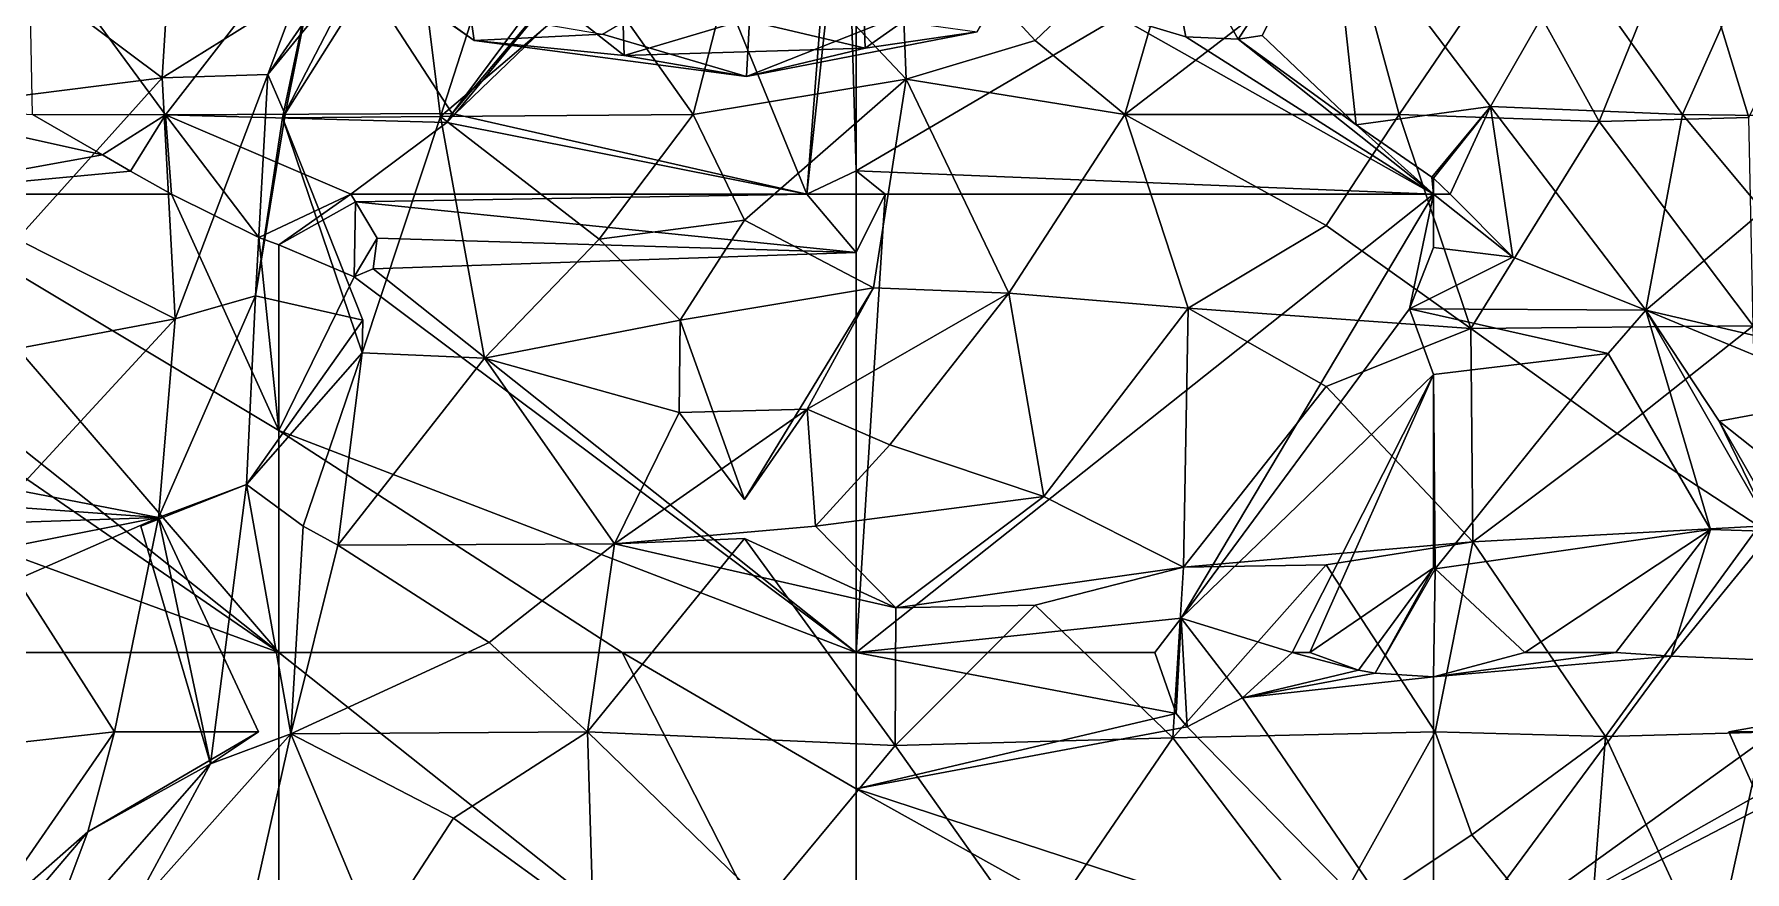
# Model space of a CAD drawing. Extents: x 290034 to 295698, y 4553723 to 4561693.
# Drawn here: x 291748.8 to 291897, y 4554012.7 to 4554085.2 of the extents above; entities that cross this region are included whole.
import ezdxf

# ---------------------------------------------------------------- set-up
doc = ezdxf.new("R2010")
doc.units = 0
doc.layers.add('Au_ppm_Pref_-_0_2', color=7, linetype='CONTINUOUS')

msp = doc.modelspace()

# ---------------------------------------------------------------- linework, layer by layer
at = {"layer": 'Au_ppm_Pref_-_0_2'}
for points in [[(291805.06, 4554097.37, 1903), (291818.15, 4554102.59, 1902.76), (291815.73, 4554071.34, 1895.47)], [(291815.73, 4554071.34, 1895.47), (291818.15, 4554102.59, 1902.76), (291819.12, 4554102.87, 1902.72)], [(291815.73, 4554071.34, 1895.47), (291819.12, 4554102.87, 1902.72), (291820, 4554073.37, 1895.47)], [(291819.12, 4554102.87, 1902.72), (291820, 4554103.12, 1902.68), (291820, 4554073.37, 1895.47)], [(291820, 4554073.37, 1895.47), (291820, 4554103.12, 1902.68), (291842.75, 4554086.69, 1903.17)], [(291769.05, 4554081.71, 1846.78), (291773.79, 4554094.5, 1852.88), (291782.09, 4554100.6, 1847.17)], [(291782.09, 4554100.6, 1847.17), (291778.08, 4554092.76, 1841.31), (291769.05, 4554081.71, 1846.78)], [(291781.74, 4554096.07, 1863.49), (291781.7, 4554099.99, 1859.76), (291770.3, 4554077.96, 1859.55)], [(291781.7, 4554099.99, 1859.76), (291773.79, 4554094.5, 1852.88), (291770.3, 4554077.96, 1859.55)], [(291820.25, 4554099.44, 1817.93), (291810.31, 4554086.45, 1820.17), (291820.78, 4554083.98, 1824.28)], [(291820.25, 4554099.44, 1817.93), (291820.78, 4554083.98, 1824.28), (291835.84, 4554094.6, 1823.17)], [(291759.89, 4554081.41, 1841.74), (291760.83, 4554096.75, 1835.52), (291744.51, 4554092.92, 1838.82)], [(291759.89, 4554081.41, 1841.74), (291778.08, 4554092.76, 1841.31), (291760.83, 4554096.75, 1835.52)], [(291781.74, 4554096.07, 1863.49), (291770.3, 4554077.96, 1859.55), (291783.99, 4554078.08, 1865.78)], [(291783.99, 4554078.08, 1865.78), (291789.8, 4554096.07, 1868.68), (291781.74, 4554096.07, 1863.49)], [(291783.99, 4554078.08, 1865.78), (291797.72, 4554089.79, 1867.04), (291789.8, 4554096.07, 1868.68)], [(291785.22, 4554078.28, 1900.66), (291797.51, 4554093.17, 1902.86), (291805.06, 4554097.37, 1903)], [(291815.73, 4554071.34, 1895.47), (291785.22, 4554078.28, 1900.66), (291805.06, 4554097.37, 1903)], [(291799.43, 4554097.37, 1818.68), (291785.46, 4554094.71, 1822.77), (291799.89, 4554083.36, 1824.05)], [(291799.43, 4554097.37, 1818.68), (291799.89, 4554083.36, 1824.05), (291810.31, 4554086.45, 1820.17)], [(291824.33, 4554081.31, 1869.16), (291823.68, 4554097.44, 1876.34), (291810.45, 4554096.01, 1871.01)], [(291835.51, 4554084.64, 1874.7), (291823.68, 4554097.44, 1876.34), (291824.33, 4554081.31, 1869.16)], [(291835.51, 4554084.64, 1874.7), (291848.79, 4554097.33, 1875.69), (291823.68, 4554097.44, 1876.34)], [(291835.51, 4554084.64, 1874.7), (291843.27, 4554078.25, 1872.43), (291848.79, 4554097.33, 1875.69)], [(291842.75, 4554086.69, 1903.17), (291846.22, 4554096.92, 1903.03), (291848.54, 4554084.98, 1903.89)], [(291843.27, 4554078.25, 1872.43), (291862.91, 4554093.33, 1872.83), (291848.79, 4554097.33, 1875.69)], [(291861.17, 4554097.05, 1905.76), (291853.09, 4554084.76, 1904.73), (291846.22, 4554096.92, 1903.03)], [(291846.22, 4554096.92, 1903.03), (291853.09, 4554084.76, 1904.73), (291848.54, 4554084.98, 1903.89)], [(291861.17, 4554097.05, 1905.76), (291855.15, 4554085.09, 1905.1), (291853.09, 4554084.76, 1904.73)], [(291861.17, 4554097.05, 1905.76), (291863.29, 4554077.35, 1904.9), (291855.15, 4554085.09, 1905.1)], [(291874.94, 4554078.93, 1905.2), (291863.29, 4554077.35, 1904.9), (291861.17, 4554097.05, 1905.76)], [(291882.12, 4554091.49, 1908.09), (291874.94, 4554078.93, 1905.2), (291861.17, 4554097.05, 1905.76)], [(291891.78, 4554096.07, 1877.49), (291876.42, 4554092.03, 1874.02), (291884.35, 4554077.64, 1877.04)], [(291897.32, 4554077.98, 1883.14), (291891.78, 4554096.07, 1877.49), (291884.35, 4554077.64, 1877.04)], [(291906.3, 4554096.07, 1883.59), (291891.78, 4554096.07, 1877.49), (291897.32, 4554077.98, 1883.14)], [(291760.18, 4554078.21, 1899.09), (291748.34, 4554094.34, 1899.53), (291773.72, 4554095.68, 1900.32)], [(291773.72, 4554095.68, 1900.32), (291785, 4554078.32, 1900.6), (291760.18, 4554078.21, 1899.09)], [(291782.3, 4554087.89, 1836.65), (291786.91, 4554084.65, 1830.6), (291771.95, 4554095.37, 1829.55)], [(291785.46, 4554094.71, 1822.77), (291771.95, 4554095.37, 1829.55), (291786.91, 4554084.65, 1830.6)], [(291773.72, 4554095.68, 1900.32), (291798.17, 4554096.03, 1902.83), (291785, 4554078.32, 1900.6)], [(291798.17, 4554096.03, 1902.83), (291797.51, 4554093.17, 1902.86), (291785, 4554078.32, 1900.6)], [(291799.89, 4554083.36, 1824.05), (291785.46, 4554094.71, 1822.77), (291786.91, 4554084.65, 1830.6)], [(291805.87, 4554078.25, 1867.04), (291810.45, 4554096.01, 1871.01), (291797.72, 4554089.79, 1867.04)], [(291805.87, 4554078.25, 1867.04), (291824.33, 4554081.31, 1869.16), (291810.45, 4554096.01, 1871.01)], [(291820.78, 4554083.98, 1824.28), (291830.46, 4554085.4, 1829.31), (291835.84, 4554094.6, 1823.17)], [(291899.41, 4554095.89, 1912.23), (291891.57, 4554078.25, 1909.8), (291882.12, 4554091.49, 1908.09)], [(291899.41, 4554095.89, 1912.23), (291909.84, 4554078.01, 1913.29), (291891.57, 4554078.25, 1909.8)], [(291748.66, 4554078.23, 1898.96), (291748.34, 4554094.34, 1899.53), (291760.18, 4554078.21, 1899.09)], [(291770.53, 4554078.25, 1853.07), (291773.79, 4554094.5, 1852.88), (291769.05, 4554081.71, 1846.78)], [(291770.3, 4554077.96, 1859.55), (291773.79, 4554094.5, 1852.88), (291770.53, 4554078.25, 1853.07)], [(291797.51, 4554093.17, 1902.86), (291785.22, 4554078.28, 1900.66), (291785, 4554078.32, 1900.6)], [(291843.27, 4554078.25, 1872.43), (291867.01, 4554078.25, 1873.86), (291862.91, 4554093.33, 1872.83)], [(291862.91, 4554093.33, 1872.83), (291867.01, 4554078.25, 1873.86), (291876.42, 4554092.03, 1874.02)], [(291734.7, 4554078.23, 1841.26), (291759.89, 4554081.41, 1841.74), (291744.51, 4554092.92, 1838.82)], [(291769.05, 4554081.71, 1846.78), (291778.08, 4554092.76, 1841.31), (291759.89, 4554081.41, 1841.74)], [(291798.02, 4554085.2, 1834.72), (291811.1, 4554092.91, 1836.9), (291810.48, 4554081.52, 1829.41)], [(291810.48, 4554081.52, 1829.41), (291811.1, 4554092.91, 1836.9), (291822.91, 4554086.45, 1832.52)], [(291884.35, 4554077.64, 1877.04), (291876.42, 4554092.03, 1874.02), (291867.01, 4554078.25, 1873.86)], [(291874.94, 4554078.93, 1905.2), (291882.12, 4554091.49, 1908.09), (291891.57, 4554078.25, 1909.8)], [(291805.87, 4554078.25, 1867.04), (291797.72, 4554089.79, 1867.04), (291783.99, 4554078.08, 1865.78)], [(291782.3, 4554087.89, 1836.65), (291798.02, 4554085.2, 1834.72), (291786.91, 4554084.65, 1830.6)], [(291799.89, 4554083.36, 1824.05), (291820.78, 4554083.98, 1824.28), (291810.31, 4554086.45, 1820.17)], [(291810.48, 4554081.52, 1829.41), (291822.91, 4554086.45, 1832.52), (291830.46, 4554085.4, 1829.31)], [(291820, 4554073.37, 1895.47), (291842.75, 4554086.69, 1903.17), (291870, 4554071.34, 1904.81)], [(291842.75, 4554086.69, 1903.17), (291848.54, 4554084.98, 1903.89), (291870, 4554071.34, 1904.81)], [(291798.02, 4554085.2, 1834.72), (291810.48, 4554081.52, 1829.41), (291786.91, 4554084.65, 1830.6)], [(291786.91, 4554084.65, 1830.6), (291810.48, 4554081.52, 1829.41), (291799.89, 4554083.36, 1824.05)], [(291810.48, 4554081.52, 1829.41), (291830.46, 4554085.4, 1829.31), (291820.78, 4554083.98, 1824.28)], [(291843.27, 4554078.25, 1872.43), (291835.51, 4554084.64, 1874.7), (291824.33, 4554081.31, 1869.16)], [(291870, 4554071.34, 1904.81), (291848.54, 4554084.98, 1903.89), (291853.09, 4554084.76, 1904.73)], [(291853.09, 4554084.76, 1904.73), (291855.15, 4554085.09, 1905.1), (291863.29, 4554077.35, 1904.9)], [(291853.09, 4554084.76, 1904.73), (291863.29, 4554077.35, 1904.9), (291870, 4554071.34, 1904.81)], [(291820.78, 4554083.98, 1824.28), (291799.89, 4554083.36, 1824.05), (291810.48, 4554081.52, 1829.41)], [(291734.7, 4554078.23, 1841.26), (291747.32, 4554067.46, 1843.53), (291759.89, 4554081.41, 1841.74)], [(291747.32, 4554067.46, 1843.53), (291761.01, 4554060.55, 1846.62), (291759.89, 4554081.41, 1841.74)], [(291769.05, 4554081.71, 1846.78), (291759.89, 4554081.41, 1841.74), (291761.01, 4554060.55, 1846.62)], [(291767.96, 4554062.55, 1853.54), (291769.05, 4554081.71, 1846.78), (291761.01, 4554060.55, 1846.62)], [(291767.96, 4554062.55, 1853.54), (291770.53, 4554078.25, 1853.07), (291769.05, 4554081.71, 1846.78)], [(291824.33, 4554081.31, 1869.16), (291805.87, 4554078.25, 1867.04), (291810.31, 4554069.09, 1868)], [(291821.5, 4554063.23, 1866.55), (291824.33, 4554081.31, 1869.16), (291810.31, 4554069.09, 1868)], [(291833.22, 4554062.77, 1871.42), (291824.33, 4554081.31, 1869.16), (291821.5, 4554063.23, 1866.55)], [(291843.27, 4554078.25, 1872.43), (291824.33, 4554081.31, 1869.16), (291833.22, 4554062.77, 1871.42)], [(291735.61, 4554078.99, 1897.11), (291748.66, 4554078.23, 1898.96), (291754.72, 4554074.74, 1899.13)], [(291735.61, 4554078.99, 1897.11), (291754.72, 4554074.74, 1899.13), (291735.86, 4554071.34, 1895.47)], [(291784.54, 4554077.56, 1900.57), (291760.18, 4554078.21, 1899.09), (291785, 4554078.32, 1900.6)], [(291785.02, 4554078.1, 1900.64), (291784.54, 4554077.56, 1900.57), (291785, 4554078.32, 1900.6)], [(291785.22, 4554078.28, 1900.66), (291785.02, 4554078.1, 1900.64), (291785, 4554078.32, 1900.6)], [(291863.29, 4554077.35, 1904.9), (291874.94, 4554078.93, 1905.2), (291869.86, 4554072.82, 1905.05)], [(291874.94, 4554078.93, 1905.2), (291870, 4554072.72, 1905.06), (291869.86, 4554072.82, 1905.05)], [(291874.94, 4554078.93, 1905.2), (291871.45, 4554071.34, 1905.08), (291870, 4554072.72, 1905.06)], [(291871.45, 4554071.34, 1905.08), (291874.94, 4554078.93, 1905.2), (291876.86, 4554065.89, 1905.16)], [(291874.94, 4554078.93, 1905.2), (291888.39, 4554061.31, 1905.39), (291876.86, 4554065.89, 1905.16)], [(291874.94, 4554078.93, 1905.2), (291891.57, 4554078.25, 1909.8), (291888.39, 4554061.31, 1905.39)], [(291760.18, 4554078.21, 1899.09), (291754.72, 4554074.74, 1899.13), (291748.66, 4554078.23, 1898.96)], [(291754.72, 4554074.74, 1899.13), (291760.18, 4554078.21, 1899.09), (291757.13, 4554073.35, 1899.19)], [(291757.13, 4554073.35, 1899.19), (291760.18, 4554078.21, 1899.09), (291760.68, 4554071.34, 1899.3)], [(291760.68, 4554071.34, 1899.3), (291760.18, 4554078.21, 1899.09), (291768.26, 4554067.6, 1899.5)], [(291784.54, 4554077.56, 1900.57), (291776.23, 4554071.34, 1900.02), (291760.18, 4554078.21, 1899.09)], [(291760.18, 4554078.21, 1899.09), (291776.23, 4554071.34, 1900.02), (291768.26, 4554067.6, 1899.5)], [(291767.96, 4554062.55, 1853.54), (291770.3, 4554077.96, 1859.55), (291770.53, 4554078.25, 1853.07)], [(291767.96, 4554062.55, 1853.54), (291777.25, 4554060.43, 1859.01), (291770.3, 4554077.96, 1859.55)], [(291783.99, 4554078.08, 1865.78), (291770.3, 4554077.96, 1859.55), (291777.21, 4554057.62, 1863.77)], [(291777.25, 4554060.43, 1859.01), (291777.21, 4554057.62, 1863.77), (291770.3, 4554077.96, 1859.55)], [(291776.23, 4554071.34, 1900.02), (291784.54, 4554077.56, 1900.57), (291815.73, 4554071.34, 1895.47)], [(291777.21, 4554057.62, 1863.77), (291787.8, 4554057.15, 1869.81), (291783.99, 4554078.08, 1865.78)], [(291797.72, 4554067.46, 1867.29), (291805.87, 4554078.25, 1867.04), (291783.99, 4554078.08, 1865.78)], [(291787.8, 4554057.15, 1869.81), (291797.72, 4554067.46, 1867.29), (291783.99, 4554078.08, 1865.78)], [(291784.54, 4554077.56, 1900.57), (291785.02, 4554078.1, 1900.64), (291785.22, 4554078.28, 1900.66)], [(291784.54, 4554077.56, 1900.57), (291785.22, 4554078.28, 1900.66), (291815.73, 4554071.34, 1895.47)], [(291797.72, 4554067.46, 1867.29), (291810.31, 4554069.09, 1868), (291805.87, 4554078.25, 1867.04)], [(291848.75, 4554061.46, 1877.2), (291843.27, 4554078.25, 1872.43), (291833.22, 4554062.77, 1871.42)], [(291848.75, 4554061.46, 1877.2), (291860.71, 4554068.64, 1873.62), (291843.27, 4554078.25, 1872.43)], [(291843.27, 4554078.25, 1872.43), (291860.71, 4554068.64, 1873.62), (291867.01, 4554078.25, 1873.86)], [(291860.71, 4554068.64, 1873.62), (291873.22, 4554059.72, 1875.02), (291867.01, 4554078.25, 1873.86)], [(291863.29, 4554077.35, 1904.9), (291869.86, 4554072.82, 1905.05), (291870, 4554071.34, 1904.81)], [(291884.35, 4554077.64, 1877.04), (291867.01, 4554078.25, 1873.86), (291873.22, 4554059.72, 1875.02)], [(291884.35, 4554077.64, 1877.04), (291873.22, 4554059.72, 1875.02), (291897.68, 4554059.95, 1876.91)], [(291897.32, 4554077.98, 1883.14), (291884.35, 4554077.64, 1877.04), (291897.68, 4554059.95, 1876.91)], [(291898.51, 4554069.91, 1909.3), (291888.39, 4554061.31, 1905.39), (291891.57, 4554078.25, 1909.8)], [(291891.57, 4554078.25, 1909.8), (291909.84, 4554078.01, 1913.29), (291898.51, 4554069.91, 1909.3)], [(291754.72, 4554074.74, 1899.13), (291757.13, 4554073.35, 1899.19), (291735.86, 4554071.34, 1895.47)], [(291757.13, 4554073.35, 1899.19), (291760.68, 4554071.34, 1899.3), (291735.86, 4554071.34, 1895.47)], [(291820, 4554071.34, 1894.98), (291815.73, 4554071.34, 1895.47), (291820, 4554073.37, 1895.47)], [(291820, 4554071.34, 1894.98), (291820, 4554073.37, 1895.47), (291822.5, 4554071.34, 1895.47)], [(291870, 4554071.34, 1904.81), (291822.5, 4554071.34, 1895.47), (291820, 4554073.37, 1895.47)], [(291869.86, 4554072.82, 1905.05), (291870, 4554072.72, 1905.06), (291870, 4554071.34, 1904.81)], [(291870, 4554072.72, 1905.06), (291871.45, 4554071.34, 1905.08), (291870, 4554071.34, 1904.81)], [(291770, 4554031.65, 1890.52), (291728.11, 4554064.9, 1892.62), (291735.86, 4554071.34, 1895.47)], [(291770, 4554050.89, 1895.47), (291735.86, 4554071.34, 1895.47), (291760.68, 4554071.34, 1899.3)], [(291735.86, 4554071.34, 1895.47), (291770, 4554050.89, 1895.47), (291770, 4554031.65, 1890.52)], [(291770, 4554050.89, 1895.47), (291760.68, 4554071.34, 1899.3), (291768.26, 4554067.6, 1899.5)], [(291776.23, 4554071.34, 1900.02), (291770, 4554066.95, 1899.61), (291768.26, 4554067.6, 1899.5)], [(291776.63, 4554070.67, 1900.04), (291770, 4554066.95, 1899.61), (291776.23, 4554071.34, 1900.02)], [(291815.73, 4554071.34, 1895.47), (291776.63, 4554070.67, 1900.04), (291776.23, 4554071.34, 1900.02)], [(291820, 4554066.3, 1895.47), (291776.63, 4554070.67, 1900.04), (291815.73, 4554071.34, 1895.47)], [(291820, 4554071.34, 1894.98), (291820, 4554066.3, 1895.47), (291815.73, 4554071.34, 1895.47)], [(291848.15, 4554034.64, 1903.11), (291820, 4554031.65, 1898.85), (291870, 4554071.34, 1904.81)], [(291820, 4554071.34, 1894.98), (291822.5, 4554071.34, 1895.47), (291820, 4554066.3, 1895.47)], [(291820, 4554031.65, 1898.85), (291820, 4554066.3, 1895.47), (291822.5, 4554071.34, 1895.47)], [(291822.5, 4554071.34, 1895.47), (291870, 4554071.34, 1904.81), (291820, 4554031.65, 1898.85)], [(291870, 4554071.34, 1904.81), (291867.93, 4554061.43, 1904.95), (291848.15, 4554034.64, 1903.11)], [(291870, 4554071.34, 1904.81), (291870, 4554066.74, 1905.02), (291867.93, 4554061.43, 1904.95)], [(291876.86, 4554065.89, 1905.16), (291870, 4554066.74, 1905.02), (291870, 4554071.34, 1904.81)], [(291871.45, 4554071.34, 1905.08), (291876.86, 4554065.89, 1905.16), (291870, 4554071.34, 1904.81)], [(291776.5, 4554064.2, 1899.98), (291770, 4554066.95, 1899.61), (291776.63, 4554070.67, 1900.04)], [(291778.5, 4554067.53, 1900.13), (291776.5, 4554064.2, 1899.98), (291776.63, 4554070.67, 1900.04)], [(291778.5, 4554067.53, 1900.13), (291776.63, 4554070.67, 1900.04), (291820, 4554066.3, 1895.47)], [(291898.51, 4554069.91, 1909.3), (291908.06, 4554056.7, 1909.2), (291888.39, 4554061.31, 1905.39)], [(291797.72, 4554067.46, 1867.29), (291804.76, 4554060.43, 1868.27), (291810.31, 4554069.09, 1868)], [(291804.76, 4554060.43, 1868.27), (291821.5, 4554063.23, 1866.55), (291810.31, 4554069.09, 1868)], [(291848.75, 4554061.46, 1877.2), (291873.22, 4554059.72, 1875.02), (291860.71, 4554068.64, 1873.62)], [(291738.2, 4554056.24, 1845.96), (291761.01, 4554060.55, 1846.62), (291747.32, 4554067.46, 1843.53)], [(291770, 4554050.89, 1895.47), (291768.26, 4554067.6, 1899.5), (291770, 4554066.95, 1899.61)], [(291770, 4554050.89, 1895.47), (291770, 4554066.95, 1899.61), (291776.5, 4554064.2, 1899.98)], [(291778.15, 4554064.87, 1900.43), (291776.5, 4554064.2, 1899.98), (291778.5, 4554067.53, 1900.13)], [(291778.15, 4554064.87, 1900.43), (291778.5, 4554067.53, 1900.13), (291820, 4554066.3, 1895.47)], [(291804.76, 4554060.43, 1868.27), (291797.72, 4554067.46, 1867.29), (291787.8, 4554057.15, 1869.81)], [(291870, 4554066.74, 1905.02), (291876.86, 4554065.89, 1905.16), (291867.93, 4554061.43, 1904.95)], [(291778.15, 4554064.87, 1900.43), (291820, 4554066.3, 1895.47), (291820, 4554031.65, 1898.85)], [(291876.86, 4554065.89, 1905.16), (291888.39, 4554061.31, 1905.39), (291867.93, 4554061.43, 1904.95)], [(291770, 4554031.65, 1890.52), (291727.86, 4554060.61, 1892.4), (291728.11, 4554064.9, 1892.62)], [(291776.5, 4554064.2, 1899.98), (291820, 4554031.65, 1898.85), (291770, 4554050.89, 1895.47)], [(291778.15, 4554064.87, 1900.43), (291820, 4554031.65, 1898.85), (291776.5, 4554064.2, 1899.98)], [(291767.96, 4554062.55, 1853.54), (291759.57, 4554043.35, 1852.94), (291767.19, 4554046.22, 1860.32)], [(291767.96, 4554062.55, 1853.54), (291761.01, 4554060.55, 1846.62), (291759.57, 4554043.35, 1852.94)], [(291767.96, 4554062.55, 1853.54), (291767.19, 4554046.22, 1860.32), (291777.25, 4554060.43, 1859.01)], [(291804.76, 4554060.43, 1868.27), (291810.31, 4554044.92, 1865.72), (291821.5, 4554063.23, 1866.55)], [(291815.76, 4554052.73, 1870.89), (291821.5, 4554063.23, 1866.55), (291810.31, 4554044.92, 1865.72)], [(291833.22, 4554062.77, 1871.42), (291821.5, 4554063.23, 1866.55), (291815.76, 4554052.73, 1870.89)], [(291815.76, 4554052.73, 1870.89), (291822.91, 4554049.64, 1873.23), (291833.22, 4554062.77, 1871.42)], [(291833.22, 4554062.77, 1871.42), (291822.91, 4554049.64, 1873.23), (291836.25, 4554045.16, 1876.05)], [(291848.75, 4554061.46, 1877.2), (291833.22, 4554062.77, 1871.42), (291836.25, 4554045.16, 1876.05)], [(291770, 4554031.65, 1890.52), (291724.37, 4554048.36, 1891.79), (291727.86, 4554060.61, 1892.4)], [(291738.2, 4554056.24, 1845.96), (291747.32, 4554045.71, 1848.16), (291761.01, 4554060.55, 1846.62)], [(291761.01, 4554060.55, 1846.62), (291747.32, 4554045.71, 1848.16), (291759.57, 4554043.35, 1852.94)], [(291848.75, 4554061.46, 1877.2), (291836.25, 4554045.16, 1876.05), (291848.33, 4554039.06, 1871.56)], [(291867.93, 4554061.43, 1904.95), (291870, 4554055.72, 1905.54), (291848.15, 4554034.64, 1903.11)], [(291848.75, 4554061.46, 1877.2), (291848.33, 4554039.06, 1871.56), (291860.71, 4554054.69, 1872.8)], [(291848.75, 4554061.46, 1877.2), (291860.71, 4554054.69, 1872.8), (291873.22, 4554059.72, 1875.02)], [(291867.93, 4554061.43, 1904.95), (291885.12, 4554057.55, 1905.68), (291870, 4554055.72, 1905.54)], [(291888.39, 4554061.31, 1905.39), (291885.12, 4554057.55, 1905.68), (291867.93, 4554061.43, 1904.95)], [(291888.39, 4554061.31, 1905.39), (291893.98, 4554042.32, 1906.53), (291885.12, 4554057.55, 1905.68)], [(291899.4, 4554042.13, 1906.46), (291893.98, 4554042.32, 1906.53), (291888.39, 4554061.31, 1905.39)], [(291888.39, 4554061.31, 1905.39), (291906.37, 4554053.85, 1908.67), (291894.75, 4554051.7, 1906.1)], [(291894.75, 4554051.7, 1906.1), (291899.4, 4554042.13, 1906.46), (291888.39, 4554061.31, 1905.39)], [(291908.06, 4554056.7, 1909.2), (291906.37, 4554053.85, 1908.67), (291888.39, 4554061.31, 1905.39)], [(291767.19, 4554046.22, 1860.32), (291777.21, 4554057.62, 1863.77), (291777.25, 4554060.43, 1859.01)], [(291804.76, 4554060.43, 1868.27), (291787.8, 4554057.15, 1869.81), (291804.67, 4554052.45, 1870.89)], [(291804.76, 4554060.43, 1868.27), (291804.67, 4554052.45, 1870.89), (291810.31, 4554044.92, 1865.72)], [(291860.71, 4554054.69, 1872.8), (291873.41, 4554041.25, 1872.02), (291873.22, 4554059.72, 1875.02)], [(291897.68, 4554059.95, 1876.91), (291873.22, 4554059.72, 1875.02), (291885.91, 4554050.62, 1874.16)], [(291885.91, 4554050.62, 1874.16), (291873.22, 4554059.72, 1875.02), (291873.41, 4554041.25, 1872.02)], [(291897.68, 4554059.95, 1876.91), (291885.91, 4554050.62, 1874.16), (291898.18, 4554042.61, 1872.78)], [(291772.11, 4554042.61, 1864.95), (291777.21, 4554057.62, 1863.77), (291767.19, 4554046.22, 1860.32)], [(291777.21, 4554057.62, 1863.77), (291772.11, 4554042.61, 1864.95), (291775.09, 4554040.95, 1870.02)], [(291777.21, 4554057.62, 1863.77), (291775.09, 4554040.95, 1870.02), (291787.8, 4554057.15, 1869.81)], [(291870, 4554055.72, 1905.54), (291885.12, 4554057.55, 1905.68), (291870.15, 4554038.9, 1906.34)], [(291885.12, 4554057.55, 1905.68), (291893.98, 4554042.32, 1906.53), (291870.15, 4554038.9, 1906.34)], [(291775.09, 4554040.95, 1870.02), (291799.05, 4554041.08, 1872.28), (291787.8, 4554057.15, 1869.81)], [(291804.67, 4554052.45, 1870.89), (291787.8, 4554057.15, 1869.81), (291799.05, 4554041.08, 1872.28)], [(291857.76, 4554031.65, 1904.76), (291848.15, 4554034.64, 1903.11), (291870, 4554055.72, 1905.54)], [(291848.33, 4554039.06, 1871.56), (291873.41, 4554041.25, 1872.02), (291860.71, 4554054.69, 1872.8)], [(291870, 4554055.72, 1905.54), (291859.29, 4554031.65, 1905), (291857.76, 4554031.65, 1904.76)], [(291859.29, 4554031.65, 1905), (291870, 4554055.72, 1905.54), (291870, 4554038.98, 1906.33)], [(291870, 4554038.98, 1906.33), (291870, 4554055.72, 1905.54), (291870.15, 4554038.9, 1906.34)], [(291894.75, 4554051.7, 1906.1), (291906.37, 4554053.85, 1908.67), (291905.66, 4554043.03, 1906.67)], [(291815.76, 4554052.73, 1870.89), (291804.67, 4554052.45, 1870.89), (291799.05, 4554041.08, 1872.28)], [(291815.76, 4554052.73, 1870.89), (291799.05, 4554041.08, 1872.28), (291816.46, 4554042.61, 1873.93)], [(291804.67, 4554052.45, 1870.89), (291815.76, 4554052.73, 1870.89), (291810.31, 4554044.92, 1865.72)], [(291822.91, 4554049.64, 1873.23), (291815.76, 4554052.73, 1870.89), (291816.46, 4554042.61, 1873.93)], [(291894.75, 4554051.7, 1906.1), (291905.66, 4554043.03, 1906.67), (291899.82, 4554042.84, 1906.59)], [(291899.82, 4554042.84, 1906.59), (291899.4, 4554042.13, 1906.46), (291894.75, 4554051.7, 1906.1)], [(291770, 4554050.89, 1895.47), (291799.73, 4554031.65, 1895.47), (291770, 4554031.65, 1890.52)], [(291820, 4554031.65, 1898.85), (291799.73, 4554031.65, 1895.47), (291770, 4554050.89, 1895.47)], [(291873.41, 4554041.25, 1872.02), (291898.18, 4554042.61, 1872.78), (291885.91, 4554050.62, 1874.16)], [(291822.91, 4554049.64, 1873.23), (291816.46, 4554042.61, 1873.93), (291836.25, 4554045.16, 1876.05)], [(291770, 4554031.65, 1890.52), (291720, 4554031.65, 1890.96), (291724.37, 4554048.36, 1891.79)], [(291736.41, 4554045, 1853.07), (291759.57, 4554043.35, 1852.94), (291747.32, 4554045.71, 1848.16)], [(291767.19, 4554046.22, 1860.32), (291758.05, 4554042.61, 1859.01), (291764.06, 4554022.01, 1858.9)], [(291758.05, 4554042.61, 1859.01), (291767.19, 4554046.22, 1860.32), (291759.57, 4554043.35, 1852.94)], [(291771.04, 4554024.62, 1865.41), (291767.19, 4554046.22, 1860.32), (291764.06, 4554022.01, 1858.9)], [(291771.04, 4554024.62, 1865.41), (291772.11, 4554042.61, 1864.95), (291767.19, 4554046.22, 1860.32)], [(291736.41, 4554045, 1853.07), (291737.55, 4554042.61, 1854.4), (291759.57, 4554043.35, 1852.94)], [(291836.25, 4554045.16, 1876.05), (291816.46, 4554042.61, 1873.93), (291823.43, 4554035.54, 1871.57)], [(291848.33, 4554039.06, 1871.56), (291836.25, 4554045.16, 1876.05), (291823.43, 4554035.54, 1871.57)], [(291737.55, 4554042.61, 1854.4), (291737.31, 4554038.95, 1853.07), (291759.57, 4554043.35, 1852.94)], [(291737.31, 4554038.95, 1853.07), (291747.32, 4554037.98, 1848.67), (291759.57, 4554043.35, 1852.94)], [(291747.32, 4554037.98, 1848.67), (291755.76, 4554024.8, 1849.09), (291759.57, 4554043.35, 1852.94)], [(291768.22, 4554024.8, 1853.8), (291759.57, 4554043.35, 1852.94), (291755.76, 4554024.8, 1849.09)], [(291764.06, 4554022.01, 1858.9), (291758.05, 4554042.61, 1859.01), (291759.57, 4554043.35, 1852.94)], [(291764.06, 4554022.01, 1858.9), (291759.57, 4554043.35, 1852.94), (291768.22, 4554024.8, 1853.8)], [(291771.04, 4554024.62, 1865.41), (291775.09, 4554040.95, 1870.02), (291772.11, 4554042.61, 1864.95)], [(291810.31, 4554041.54, 1865.31), (291799.05, 4554041.08, 1872.28), (291796.72, 4554024.8, 1867.31)], [(291810.31, 4554041.54, 1865.31), (291796.72, 4554024.8, 1867.31), (291823.36, 4554023.61, 1866.55)], [(291823.43, 4554035.54, 1871.57), (291816.46, 4554042.61, 1873.93), (291799.05, 4554041.08, 1872.28)], [(291823.43, 4554035.54, 1871.57), (291799.05, 4554041.08, 1872.28), (291810.31, 4554041.54, 1865.31)], [(291823.43, 4554035.54, 1871.57), (291810.31, 4554041.54, 1865.31), (291823.36, 4554023.61, 1866.55)], [(291848.33, 4554039.06, 1871.56), (291860.71, 4554039.25, 1866.07), (291873.41, 4554041.25, 1872.02)], [(291873.41, 4554041.25, 1872.02), (291860.71, 4554039.25, 1866.07), (291870.14, 4554024.8, 1866.44)], [(291884.88, 4554024.38, 1871.46), (291873.41, 4554041.25, 1872.02), (291870.14, 4554024.8, 1866.44)], [(291870.15, 4554038.9, 1906.34), (291893.98, 4554042.32, 1906.53), (291877.91, 4554031.65, 1906.8)], [(291884.88, 4554024.38, 1871.46), (291898.18, 4554042.61, 1872.78), (291873.41, 4554041.25, 1872.02)], [(291893.98, 4554042.32, 1906.53), (291885.8, 4554031.65, 1906.91), (291877.91, 4554031.65, 1906.8)], [(291884.88, 4554024.38, 1871.46), (291898.61, 4554024.75, 1876.68), (291898.18, 4554042.61, 1872.78)], [(291893.98, 4554042.32, 1906.53), (291890.57, 4554031.33, 1906.86), (291885.8, 4554031.65, 1906.91)], [(291893.98, 4554042.32, 1906.53), (291899.4, 4554042.13, 1906.46), (291890.57, 4554031.33, 1906.86)], [(291899.4, 4554042.13, 1906.46), (291907.67, 4554030.65, 1906.84), (291890.57, 4554031.33, 1906.86)], [(291771.04, 4554024.62, 1865.41), (291788.22, 4554032.53, 1869.77), (291775.09, 4554040.95, 1870.02)], [(291788.22, 4554032.53, 1869.77), (291799.05, 4554041.08, 1872.28), (291775.09, 4554040.95, 1870.02)], [(291799.05, 4554041.08, 1872.28), (291788.22, 4554032.53, 1869.77), (291796.72, 4554024.8, 1867.31)], [(291848.33, 4554039.06, 1871.56), (291823.43, 4554035.54, 1871.57), (291835.51, 4554035.77, 1867.23)], [(291847.42, 4554024.28, 1865.86), (291848.33, 4554039.06, 1871.56), (291835.51, 4554035.77, 1867.23)], [(291847.42, 4554024.28, 1865.86), (291870.14, 4554024.8, 1866.44), (291860.71, 4554039.25, 1866.07)], [(291847.42, 4554024.28, 1865.86), (291860.71, 4554039.25, 1866.07), (291848.33, 4554039.06, 1871.56)], [(291863.5, 4554030.12, 1905.22), (291859.29, 4554031.65, 1905), (291870, 4554038.98, 1906.33)], [(291863.5, 4554030.12, 1905.22), (291870, 4554038.98, 1906.33), (291864.95, 4554029.88, 1905.32)], [(291870, 4554038.98, 1906.33), (291870.15, 4554038.9, 1906.34), (291864.95, 4554029.88, 1905.32)], [(291870.15, 4554038.9, 1906.34), (291870, 4554029.55, 1905.84), (291864.95, 4554029.88, 1905.32)], [(291870.15, 4554038.9, 1906.34), (291877.91, 4554031.65, 1906.8), (291870, 4554029.55, 1905.84)], [(291734.74, 4554022.44, 1849.28), (291755.76, 4554024.8, 1849.09), (291747.32, 4554037.98, 1848.67)], [(291847.42, 4554024.28, 1865.86), (291835.51, 4554035.77, 1867.23), (291823.36, 4554023.61, 1866.55)], [(291823.43, 4554035.54, 1871.57), (291823.36, 4554023.61, 1866.55), (291835.51, 4554035.77, 1867.23)], [(291820, 4554031.65, 1898.85), (291848.15, 4554034.64, 1903.11), (291845.85, 4554031.65, 1902.9)], [(291847.71, 4554026.39, 1901.68), (291845.85, 4554031.65, 1902.9), (291848.15, 4554034.64, 1903.11)], [(291847.71, 4554026.39, 1901.68), (291848.15, 4554034.64, 1903.11), (291848.65, 4554025.23, 1901.34)], [(291848.15, 4554034.64, 1903.11), (291857.76, 4554031.65, 1904.76), (291853.44, 4554027.74, 1902.97)], [(291848.15, 4554034.64, 1903.11), (291853.44, 4554027.74, 1902.97), (291848.65, 4554025.23, 1901.34)], [(291771.04, 4554024.62, 1865.41), (291796.72, 4554024.8, 1867.31), (291788.22, 4554032.53, 1869.77)], [(291720, 4554031.65, 1890.96), (291770, 4554031.65, 1890.52), (291770, 4553991.97, 1886.51)], [(291770, 4553991.97, 1886.51), (291720, 4553991.97, 1881.68), (291720, 4554031.65, 1890.96)], [(291820, 4553991.97, 1887.5), (291770, 4553991.97, 1886.51), (291770, 4554031.65, 1890.52)], [(291770, 4554031.65, 1890.52), (291799.73, 4554031.65, 1895.47), (291820, 4553991.97, 1887.5)], [(291799.73, 4554031.65, 1895.47), (291820, 4554019.85, 1895.47), (291820, 4553991.97, 1887.5)], [(291799.73, 4554031.65, 1895.47), (291820, 4554031.65, 1898.85), (291820, 4554019.85, 1895.47)], [(291820, 4554031.65, 1898.85), (291845.85, 4554031.65, 1902.9), (291847.71, 4554026.39, 1901.68)], [(291820, 4554031.65, 1898.85), (291847.71, 4554026.39, 1901.68), (291820, 4554019.85, 1895.47)], [(291857.76, 4554031.65, 1904.76), (291863.5, 4554030.12, 1905.22), (291853.44, 4554027.74, 1902.97)], [(291857.76, 4554031.65, 1904.76), (291859.29, 4554031.65, 1905), (291863.5, 4554030.12, 1905.22)], [(291877.91, 4554031.65, 1906.8), (291885.8, 4554031.65, 1906.91), (291870, 4554029.55, 1905.84)], [(291870, 4554029.55, 1905.84), (291885.8, 4554031.65, 1906.91), (291890.57, 4554031.33, 1906.86)], [(291890.57, 4554031.33, 1906.86), (291907.67, 4554030.65, 1906.84), (291870, 4554003.49, 1895.47)], [(291870, 4554029.55, 1905.84), (291890.57, 4554031.33, 1906.86), (291870, 4554003.49, 1895.47)], [(291863.5, 4554030.12, 1905.22), (291864.95, 4554029.88, 1905.32), (291853.44, 4554027.74, 1902.97)], [(291864.95, 4554029.88, 1905.32), (291870, 4554029.55, 1905.84), (291853.44, 4554027.74, 1902.97)], [(291870, 4554003.49, 1895.47), (291853.44, 4554027.74, 1902.97), (291870, 4554029.55, 1905.84)], [(291907.67, 4554030.65, 1906.84), (291917.76, 4554030.39, 1906.89), (291870, 4554003.49, 1895.47)], [(291917.76, 4554030.39, 1906.89), (291920, 4554029.43, 1906.68), (291870, 4554003.49, 1895.47)], [(291920, 4554029.43, 1906.68), (291920, 4553996.07, 1895.47), (291870, 4554003.49, 1895.47)], [(291853.44, 4554027.74, 1902.97), (291870, 4554003.49, 1895.47), (291848.65, 4554025.23, 1901.34)], [(291895.57, 4554024.8, 1882.77), (291902.61, 4554024.8, 1886.77), (291911.48, 4554027.62, 1882.97)], [(291911.48, 4554027.62, 1882.97), (291898.61, 4554024.75, 1876.68), (291895.57, 4554024.8, 1882.77)], [(291847.71, 4554026.39, 1901.68), (291848.65, 4554025.23, 1901.34), (291820, 4554019.85, 1895.47)], [(291848.65, 4554025.23, 1901.34), (291870, 4554003.49, 1895.47), (291820, 4554019.85, 1895.47)], [(291734.74, 4554022.44, 1849.28), (291744.03, 4554007.89, 1848.98), (291755.76, 4554024.8, 1849.09)], [(291753.45, 4554016.13, 1853.07), (291755.76, 4554024.8, 1849.09), (291744.03, 4554007.89, 1848.98)], [(291768.22, 4554024.8, 1853.8), (291753.45, 4554016.13, 1853.07), (291764.06, 4554022.01, 1858.9)], [(291753.45, 4554016.13, 1853.07), (291768.22, 4554024.8, 1853.8), (291755.76, 4554024.8, 1849.09)], [(291771.04, 4554024.62, 1865.41), (291756.91, 4554008.78, 1865.7), (291767.06, 4554006.98, 1868.32)], [(291771.04, 4554024.62, 1865.41), (291764.06, 4554022.01, 1858.9), (291756.91, 4554008.78, 1865.7)], [(291771.04, 4554024.62, 1865.41), (291767.06, 4554006.98, 1868.32), (291778.39, 4554006.98, 1868.12)], [(291771.04, 4554024.62, 1865.41), (291785.12, 4554017.32, 1868.39), (291796.72, 4554024.8, 1867.31)], [(291771.04, 4554024.62, 1865.41), (291778.39, 4554006.98, 1868.12), (291785.12, 4554017.32, 1868.39)], [(291797.22, 4554008.53, 1871.37), (291796.72, 4554024.8, 1867.31), (291785.12, 4554017.32, 1868.39)], [(291796.72, 4554024.8, 1867.31), (291797.22, 4554008.53, 1871.37), (291812.01, 4554009.92, 1866.73)], [(291796.72, 4554024.8, 1867.31), (291812.01, 4554009.92, 1866.73), (291823.36, 4554023.61, 1866.55)], [(291823.36, 4554023.61, 1866.55), (291812.01, 4554009.92, 1866.73), (291835.37, 4554006.65, 1865.98)], [(291847.42, 4554024.28, 1865.86), (291823.36, 4554023.61, 1866.55), (291835.37, 4554006.65, 1865.98)], [(291847.42, 4554024.28, 1865.86), (291835.37, 4554006.65, 1865.98), (291860.34, 4554007.25, 1864.79)], [(291847.42, 4554024.28, 1865.86), (291860.34, 4554007.25, 1864.79), (291870.14, 4554024.8, 1866.44)], [(291870.14, 4554024.8, 1866.44), (291860.34, 4554007.25, 1864.79), (291873.31, 4554015.87, 1867.92)], [(291884.88, 4554024.38, 1871.46), (291870.14, 4554024.8, 1866.44), (291873.31, 4554015.87, 1867.92)], [(291884.88, 4554024.38, 1871.46), (291873.31, 4554015.87, 1867.92), (291883.28, 4554003.5, 1867.35)], [(291884.88, 4554024.38, 1871.46), (291883.28, 4554003.5, 1867.35), (291894.11, 4554004.4, 1871.74)], [(291884.88, 4554024.38, 1871.46), (291894.11, 4554004.4, 1871.74), (291898.61, 4554024.75, 1876.68)], [(291906.85, 4554004.27, 1877.19), (291898.61, 4554024.75, 1876.68), (291894.11, 4554004.4, 1871.74)], [(291902.67, 4554008.87, 1882.31), (291902.61, 4554024.8, 1886.77), (291895.57, 4554024.8, 1882.77)], [(291895.57, 4554024.8, 1882.77), (291898.61, 4554024.75, 1876.68), (291902.67, 4554008.87, 1882.31)], [(291753.45, 4554016.13, 1853.07), (291749.35, 4554005.21, 1858.55), (291764.06, 4554022.01, 1858.9)], [(291749.35, 4554005.21, 1858.55), (291756.91, 4554008.78, 1865.7), (291764.06, 4554022.01, 1858.9)], [(291870, 4553991.97, 1890.88), (291820, 4553991.97, 1887.5), (291820, 4554019.85, 1895.47)], [(291820, 4554019.85, 1895.47), (291870, 4554003.49, 1895.47), (291870, 4553991.97, 1890.88)], [(291745.63, 4554006.98, 1853.07), (291753.45, 4554016.13, 1853.07), (291744.03, 4554007.89, 1848.98)], [(291753.45, 4554016.13, 1853.07), (291745.63, 4554006.98, 1853.07), (291749.35, 4554005.21, 1858.55)], [(291797.22, 4554008.53, 1871.37), (291785.12, 4554017.32, 1868.39), (291778.39, 4554006.98, 1868.12)], [(291883.28, 4554003.5, 1867.35), (291873.31, 4554015.87, 1867.92), (291860.34, 4554007.25, 1864.79)]]:
    msp.add_3dface(points, dxfattribs=at)

doc.saveas('drawing.dxf')
